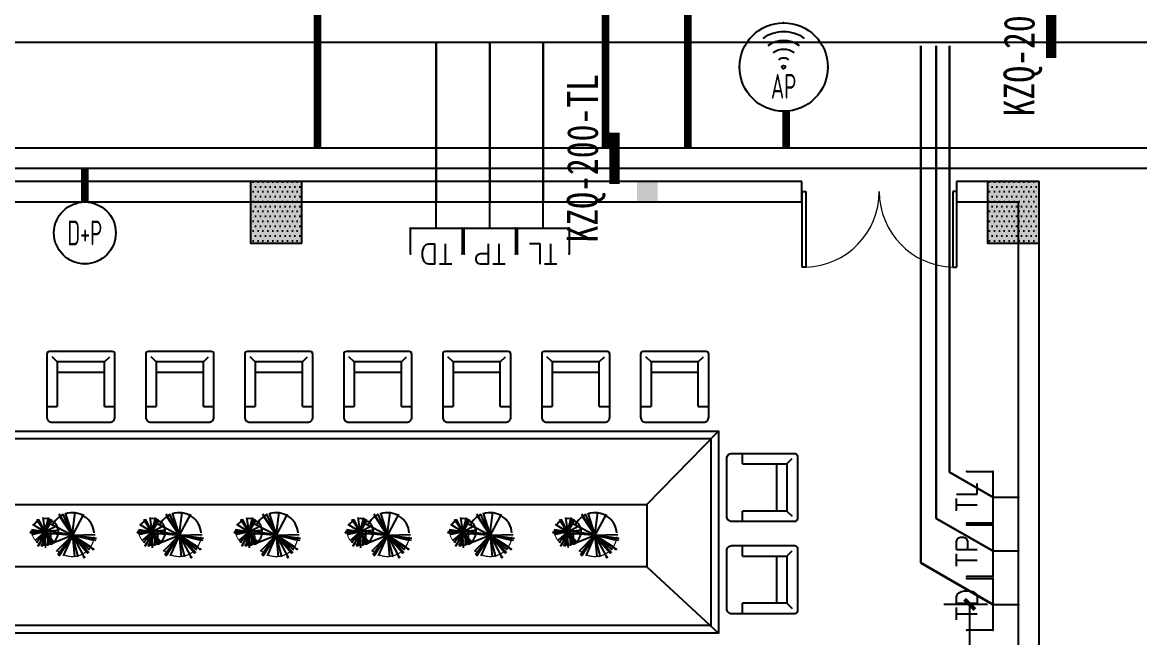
# Model space of a CAD drawing. Extents: x 1398449 to 2142961, y 256969 to 1032940.
# Drawn here: x 1605029 to 1615867, y 311895 to 317858 of the extents above; entities that cross this region are included whole.
import ezdxf
from ezdxf.enums import TextEntityAlignment as Align

# ---------------------------------------------------------------- set-up
doc = ezdxf.new("R2010")
doc.units = 0
doc.header["$LTSCALE"] = 1500
doc.header["$PDSIZE"] = 50
for name, color, linetype in [('1-建筑底图', 8, 'Continuous'), ('CABLETRAY_PDS', 6, 'Continuous'), ('COLU', 7, 'Continuous'), ('EQUIP-通讯', 3, 'Continuous'), ('TEL_DIM', 3, 'Continuous'), ('WIRE-综合布线', 5, 'Continuous'), ('光纤点位', 3, 'Continuous'), ('内网桥架', 1, 'Continuous'), ('墙填充', 252, 'Continuous'), ('抗震支吊架', 2, 'Continuous'), ('构造柱', 6, 'Continuous'), ('红机电话', 3, 'Continuous'), ('结构柱子', 253, 'Continuous'), ('蓝机电话', 3, 'Continuous')]:
    doc.layers.add(name, color=color, linetype=linetype)
doc.layers.add('内网线路', color=1, linetype='Continuous', lineweight=30)
doc.styles.add('_TCH_DIM_T3', font='SIMPLEX', dxfattribs={"width": 0.705882, "bigfont": 'GBCBIG'})
doc.styles.add('_TEL_ATTDEF', font='GBENOR', dxfattribs={"width": 0.8, "height": 3, "bigfont": 'GBCBIG'})
doc.styles.add('_TEL_DIM', font='SIMPLEX', dxfattribs={"width": 0.8, "height": 3.5, "bigfont": 'HZTXT'})
doc.styles.add('kzcad', font='', dxfattribs={"width": 0.8})
doc.styles.get("Standard").update_dxf_attribs({"font": 'gbeitc.shx', "bigfont": 'gbcbig.shx'})
doc.styles.get('kzcad').set_extended_font_data('SimSun')
doc.linetypes.add('JIEDI', pattern='A,1.25,-0.25,0.25,-0.25,0.625,["/",Standard,S=0.6,R=0,X=0,Y=-0.3],0.625,-0.25,0.25,-0.25', length=4)
doc.dimstyles.new('_TCH_ARCH&&100', dxfattribs={"dimtxt": 297.5, "dimasz": 100, "dimexe": 250, "dimexo": 300, "dimgap": 126.25, "dimtad": 1, "dimdec": 0, "dimzin": 0, "dimdsep": 46, "dimtxsty": '_TCH_DIM_T3', "dimblk": 'ARCHTICK', "dimcen": 0.09, "dimclrt": 7, "dimazin": 2, "dimtfac": 1, "dimtdec": 0, "dimtix": 1, "dimtmove": 2, "dimatfit": 3, "dimfxl": 1, "dimtolj": 1, "dimtzin": 0, "dimarcsym": 0})
pattern_1 = [(0, (-733263.436, -708672.53), (23.8125, 47.625), [0, -47.625])]

# ---------------------------------------------------------------- blocks, each defined once
blk = doc.blocks.new('ghyhytjhrtret')
at = {"layer": '构造柱', "color": 0}
blk.add_solid([(-330209, 1091837), (-330209, 1091637), (-330009, 1091837), (-330009, 1091637)], dxfattribs=at)
blk = doc.blocks.new('A$C737A27E0')
at = {"layer": '结构柱子'}
h = blk.add_hatch(color=6, dxfattribs=at)
h.dxf.hatch_style = 1
h.paths.add_polyline_path([(57350, 13700), (57350, 14300), (56850, 14300), (56850, 13700)])
h = blk.add_hatch(color=6, dxfattribs=at)
h.dxf.hatch_style = 1
h.paths.add_polyline_path([(64000, 14300), (64000, 13700), (64500, 13700), (64500, 14300)])
at = {"layer": '结构柱子', "color": 6}
for points in [[(57350, 14300), (56850, 14300), (56850, 13700), (57350, 13700)], [(64500, 14300), (64000, 14300), (64000, 13700), (64500, 13700)]]:
    blk.add_lwpolyline(points, close=True, dxfattribs=at)
blk = doc.blocks.new('A$C6ABE5480')
at = {"layer": '墙填充'}
h = blk.add_hatch(dxfattribs=at)
h.set_pattern_fill('DOTS', color=256, scale=30)
h.set_pattern_definition(pattern_1)
h.paths.add_polyline_path([(57350, 13700), (57350, 14300), (56850, 14300), (56850, 13700)])
h = blk.add_hatch(dxfattribs=at)
h.set_pattern_fill('DOTS', color=256, scale=30)
h.set_pattern_definition(pattern_1)
h.paths.add_polyline_path([(64000, 14300), (64000, 13700), (64500, 13700), (64500, 14300)])
at = {"layer": 'COLU', "color": 6}
for points in [[(57350, 14300), (56850, 14300), (56850, 13700), (57350, 13700)], [(64500, 14300), (64000, 14300), (64000, 13700), (64500, 13700)]]:
    blk.add_lwpolyline(points, close=True, dxfattribs=at)
blk = doc.blocks.new('$DorLib2D$00000002')
for p, q in [((-0.5, 0), (-0.5, 0.4875)), ((-0.475, 0.4875), (-0.5, 0.4875)), ((-0.475, 0), (-0.475, 0.4875)), ((0.475, 0), (0.475, 0.4875)), ((0.475, 0.4875), (0.5, 0.4875)), ((0.5, 0), (0.5, 0.4875)), ((-0.5, 0), (-0.475, 0)), ((0.5, 0), (0.475, 0))]:
    blk.add_line(p, q)
at = {"lineweight": 13}
for centre, start, end in [((-0.4875, 0), 0, 88.53072), ((0.4875, 0), 91.46928, 180)]:
    blk.add_arc(centre, 0.4875, start, end, dxfattribs=at)
blk = doc.blocks.new('1-五层建筑底图')
at = {"layer": '1-建筑底图'}
for p, q in [((93500, 29000), (76950, 29000)), ((93500, 28800), (93500, 29000)), ((95800, 29000), (95000, 29000)), ((95000, 29000), (95000, 28800)), ((95800, 22400), (95800, 29000)), ((76950, 28800), (93500, 28800)), ((95000, 28800), (95600, 28800)), ((95600, 22400), (95600, 28800)), ((86276.9, 27249.4), (86226.1, 27300.2)), ((86734.1, 27249.4), (86276.9, 27249.4)), ((86276.9, 27249.4), (86276.9, 26817.6)), ((86734.1, 27249.4), (86784.9, 27300.2)), ((86734.1, 26817.6), (86734.1, 27249.4)), ((87236.9, 27249.4), (87186.1, 27300.2)), ((87694.1, 27249.4), (87236.9, 27249.4)), ((87236.9, 27249.4), (87236.9, 26817.6)), ((87694.1, 27249.4), (87744.9, 27300.2)), ((87694.1, 26817.6), (87694.1, 27249.4)), ((88196.9, 27249.4), (88146.1, 27300.2)), ((88654.1, 27249.4), (88196.9, 27249.4)), ((88196.9, 27249.4), (88196.9, 26817.6)), ((88654.1, 27249.4), (88704.9, 27300.2)), ((88654.1, 26817.6), (88654.1, 27249.4)), ((89156.9, 27249.4), (89106.1, 27300.2)), ((89614.1, 27249.4), (89156.9, 27249.4)), ((89156.9, 27249.4), (89156.9, 26817.6)), ((89614.1, 27249.4), (89664.9, 27300.2)), ((89614.1, 26817.6), (89614.1, 27249.4)), ((90116.9, 27249.4), (90066.1, 27300.2)), ((90574.1, 27249.4), (90116.9, 27249.4)), ((90116.9, 27249.4), (90116.9, 26817.6)), ((90574.1, 27249.4), (90624.9, 27300.2)), ((90574.1, 26817.6), (90574.1, 27249.4)), ((91076.9, 27249.4), (91026.1, 27300.2)), ((91534.1, 27249.4), (91076.9, 27249.4)), ((91076.9, 27249.4), (91076.9, 26817.6)), ((91534.1, 27249.4), (91584.9, 27300.2)), ((91534.1, 26817.6), (91534.1, 27249.4)), ((92036.9, 27249.4), (91986.1, 27300.2)), ((92494.1, 27249.4), (92036.9, 27249.4)), ((92036.9, 27249.4), (92036.9, 26817.6)), ((92494.1, 27249.4), (92544.9, 27300.2)), ((92494.1, 26817.6), (92494.1, 27249.4)), ((86734.1, 27147.8), (86276.9, 27147.8)), ((87694.1, 27147.8), (87236.9, 27147.8)), ((88654.1, 27147.8), (88196.9, 27147.8)), ((89614.1, 27147.8), (89156.9, 27147.8)), ((90574.1, 27147.8), (90116.9, 27147.8)), ((91534.1, 27147.8), (91076.9, 27147.8)), ((92494.1, 27147.8), (92036.9, 27147.8)), ((86175.3, 26817.6), (86276.9, 26817.6)), ((86734.1, 26817.6), (86835.7, 26817.6)), ((87135.3, 26817.6), (87236.9, 26817.6)), ((87694.1, 26817.6), (87795.7, 26817.6)), ((88095.3, 26817.6), (88196.9, 26817.6)), ((88654.1, 26817.6), (88755.7, 26817.6)), ((89055.3, 26817.6), (89156.9, 26817.6)), ((89614.1, 26817.6), (89715.7, 26817.6)), ((90015.3, 26817.6), (90116.9, 26817.6)), ((90574.1, 26817.6), (90675.7, 26817.6)), ((90975.3, 26817.6), (91076.9, 26817.6)), ((91534.1, 26817.6), (91635.7, 26817.6)), ((91935.3, 26817.6), (92036.9, 26817.6)), ((92494.1, 26817.6), (92595.7, 26817.6)), ((91996.5, 25869.8), (92689.5, 26578.6)), ((85193.3, 26506.6), (92617.5, 26506.6)), ((92617.5, 26506.6), (92617.5, 24693.4)), ((92922.5, 26261.9), (92922.5, 26363.5)), ((92922.5, 26261.9), (93354.3, 26261.9)), ((93252.7, 26261.9), (93252.7, 25804.7)), ((93354.3, 26261.9), (93405.1, 26312.7)), ((93354.3, 26261.9), (93354.3, 25804.7)), ((85814.3, 25869.8), (91996.5, 25869.8)), ((91996.5, 25869.8), (91996.5, 25264.4)), ((92922.5, 25703.1), (92922.5, 25804.7)), ((93354.3, 25804.7), (92922.5, 25804.7)), ((93354.3, 25804.7), (93405.1, 25753.9)), ((86084.2, 25725.2), (86157.5, 25602.1)), ((86157.5, 25602.2), (86089.1, 25708.3)), ((86157.5, 25602.1), (86098.5, 25721.7)), ((86135.8, 25743.5), (86156.7, 25608.3)), ((86157.2, 25603), (86195.2, 25740.9)), ((86189.4, 25731.3), (86157.2, 25603)), ((86157.2, 25603), (86211, 25724.1)), ((86223.7, 25717.8), (86157.7, 25602)), ((86421, 25572.6), (86293.8, 25774.3)), ((86299.2, 25756.3), (86421, 25572.6)), ((86421, 25572.6), (86332.3, 25774.9)), ((86354.5, 25783.4), (86422.7, 25572.1)), ((86421, 25572.6), (86449.8, 25789.6)), ((86530.4, 25774), (86422.7, 25572.1)), ((87121.7, 25725.2), (87195, 25602.1)), ((87195, 25602.2), (87126.6, 25708.3)), ((87195, 25602.1), (87136, 25721.7)), ((87173.3, 25743.5), (87194.2, 25608.3)), ((87194.7, 25603), (87232.6, 25740.9)), ((87226.9, 25731.3), (87194.7, 25603)), ((87194.7, 25603), (87248.5, 25724.1)), ((87261.2, 25717.8), (87195.2, 25602)), ((87458.5, 25572.6), (87331.3, 25774.3)), ((87336.7, 25756.3), (87458.5, 25572.6)), ((87458.5, 25572.6), (87369.8, 25774.9)), ((87392, 25783.4), (87460.2, 25572.1)), ((87458.5, 25572.6), (87487.3, 25789.6)), ((87567.9, 25774), (87460.2, 25572.1)), ((88061.9, 25725.2), (88135.2, 25602.1)), ((88135.2, 25602.2), (88066.8, 25708.3)), ((88135.2, 25602.1), (88076.2, 25721.7)), ((88113.5, 25743.5), (88134.4, 25608.3)), ((88134.9, 25603), (88172.9, 25740.9)), ((88167.1, 25731.3), (88134.9, 25603)), ((88134.9, 25603), (88188.7, 25724.1)), ((88201.4, 25717.8), (88135.4, 25602)), ((88398.7, 25572.6), (88271.5, 25774.3)), ((88276.9, 25756.3), (88398.7, 25572.6)), ((88398.7, 25572.6), (88310, 25774.9)), ((88332.2, 25783.4), (88400.4, 25572.1)), ((88398.7, 25572.6), (88427.5, 25789.6)), ((88508.1, 25774), (88400.4, 25572.1)), ((89140.5, 25725.2), (89213.8, 25602.1)), ((89213.8, 25602.2), (89145.4, 25708.3)), ((89213.8, 25602.1), (89154.8, 25721.7)), ((89192.1, 25743.5), (89213, 25608.3)), ((89213.5, 25603), (89251.4, 25740.9)), ((89245.7, 25731.3), (89213.5, 25603)), ((89213.5, 25603), (89267.3, 25724.1)), ((89280, 25717.8), (89214, 25602)), ((89477.3, 25572.6), (89350.1, 25774.3)), ((89355.5, 25756.3), (89477.3, 25572.6)), ((89477.3, 25572.6), (89388.6, 25774.9)), ((89410.8, 25783.4), (89479, 25572.1)), ((89477.3, 25572.6), (89506.1, 25789.6)), ((89586.7, 25774), (89479, 25572.1)), ((90136.2, 25725.2), (90209.5, 25602.1)), ((90209.5, 25602.2), (90141.1, 25708.3)), ((90209.5, 25602.1), (90150.5, 25721.7)), ((90187.8, 25743.5), (90208.8, 25608.3)), ((90209.3, 25603), (90247.2, 25740.9)), ((90241.4, 25731.3), (90209.3, 25603)), ((90209.3, 25603), (90263, 25724.1)), ((90275.8, 25717.8), (90209.7, 25602)), ((90473.1, 25572.6), (90345.9, 25774.3)), ((90351.3, 25756.3), (90473.1, 25572.6)), ((90473.1, 25572.6), (90384.3, 25774.9)), ((90406.5, 25783.4), (90474.8, 25572.1)), ((90473.1, 25572.6), (90501.9, 25789.6)), ((90582.5, 25774), (90474.8, 25572.1)), ((91153.9, 25725.2), (91227.2, 25602.1)), ((91227.2, 25602.2), (91158.8, 25708.3)), ((91227.2, 25602.1), (91168.2, 25721.7)), ((91205.5, 25743.5), (91226.5, 25608.3)), ((91227, 25603), (91264.9, 25740.9)), ((91259.1, 25731.3), (91227, 25603)), ((91227, 25603), (91280.7, 25724.1)), ((91293.5, 25717.8), (91227.4, 25602)), ((91490.8, 25572.6), (91363.6, 25774.3)), ((91369, 25756.3), (91490.8, 25572.6)), ((91490.8, 25572.6), (91402, 25774.9)), ((91424.2, 25783.4), (91492.5, 25572.1)), ((91490.8, 25572.6), (91519.6, 25789.6)), ((91600.2, 25774), (91492.5, 25572.1)), ((86157.5, 25602.2), (86014.5, 25602.3)), ((86157.2, 25603.2), (86016.6, 25602)), ((86025.3, 25599.3), (86157.5, 25602.2)), ((86025.4, 25593.9), (86157.5, 25602.2)), ((86157.5, 25602.2), (86025.6, 25622.1)), ((86157.5, 25602.2), (86027.9, 25574.1)), ((86037.3, 25679.3), (86157.2, 25603.2)), ((86157.3, 25602.1), (86061.5, 25518.3)), ((86074, 25501), (86157.5, 25602.2)), ((86157.5, 25602.2), (86097.1, 25477.7)), ((86157.5, 25602.2), (86126.7, 25475)), ((86131.5, 25462.7), (86157.5, 25602.2)), ((86145.4, 25469.3), (86157.5, 25602.2)), ((86157.2, 25603.2), (86272.8, 25665.6)), ((86233.4, 25481.2), (86157.2, 25603.2)), ((86203.2, 25489.4), (86157.2, 25603.2)), ((86293.6, 25620.9), (86157.5, 25602.2)), ((86157.5, 25602.2), (86245.9, 25501.8)), ((86162.2, 25468.8), (86157.5, 25602.2)), ((86157.5, 25602.2), (86223.1, 25478)), ((86183.9, 25469.1), (86180.8, 25612.8)), ((86185.1, 25593.3), (86422.8, 25571.9)), ((86422.8, 25571.9), (86203.7, 25609.2)), ((86210.8, 25680.8), (86413.7, 25577)), ((86422.7, 25572.1), (86212.6, 25583.4)), ((86422.5, 25572.1), (86645.4, 25578.4)), ((87195, 25602.2), (87051.9, 25602.3)), ((87194.7, 25603.2), (87054.1, 25602)), ((87062.8, 25599.3), (87195, 25602.2)), ((87062.9, 25593.9), (87195, 25602.2)), ((87195, 25602.2), (87063.1, 25622.1)), ((87195, 25602.2), (87065.4, 25574.1)), ((87074.8, 25679.3), (87194.7, 25603.2)), ((87194.8, 25602.1), (87099, 25518.3)), ((87111.5, 25501), (87195, 25602.2)), ((87195, 25602.2), (87134.6, 25477.7)), ((87195, 25602.2), (87164.1, 25475)), ((87168.9, 25462.7), (87195, 25602.2)), ((87182.9, 25469.3), (87195, 25602.2)), ((87194.7, 25603.2), (87310.2, 25665.6)), ((87270.9, 25481.2), (87194.7, 25603.2)), ((87240.7, 25489.4), (87194.7, 25603.2)), ((87331, 25620.9), (87195, 25602.2)), ((87195, 25602.2), (87283.4, 25501.8)), ((87199.6, 25468.8), (87195, 25602.2)), ((87195, 25602.2), (87260.6, 25478)), ((87221.4, 25469.1), (87218.3, 25612.8)), ((87222.5, 25593.3), (87460.3, 25571.9)), ((87460.3, 25571.9), (87241.2, 25609.2)), ((87248.2, 25680.8), (87451.2, 25577)), ((87460.2, 25572.1), (87250.1, 25583.4)), ((87460, 25572.1), (87682.9, 25578.4)), ((88135.2, 25602.2), (87992.2, 25602.3)), ((88134.9, 25603.2), (87994.3, 25602)), ((88003, 25599.3), (88135.2, 25602.2)), ((88003.1, 25593.9), (88135.2, 25602.2)), ((88135.2, 25602.2), (88003.3, 25622.1)), ((88135.2, 25602.2), (88005.6, 25574.1)), ((88015, 25679.3), (88134.9, 25603.2)), ((88135, 25602.1), (88039.2, 25518.3)), ((88051.7, 25501), (88135.2, 25602.2)), ((88135.2, 25602.2), (88074.8, 25477.7)), ((88135.2, 25602.2), (88104.4, 25475)), ((88109.2, 25462.7), (88135.2, 25602.2)), ((88123.1, 25469.3), (88135.2, 25602.2)), ((88134.9, 25603.2), (88250.5, 25665.6)), ((88211.1, 25481.2), (88134.9, 25603.2)), ((88180.9, 25489.4), (88134.9, 25603.2)), ((88271.3, 25620.9), (88135.2, 25602.2)), ((88135.2, 25602.2), (88223.6, 25501.8)), ((88139.9, 25468.8), (88135.2, 25602.2)), ((88135.2, 25602.2), (88200.8, 25478)), ((88161.6, 25469.1), (88158.5, 25612.8)), ((88162.8, 25593.3), (88400.5, 25571.9)), ((88400.5, 25571.9), (88181.4, 25609.2)), ((88188.5, 25680.8), (88391.4, 25577)), ((88400.4, 25572.1), (88190.3, 25583.4)), ((88400.2, 25572.1), (88623.1, 25578.4)), ((89213.8, 25602.2), (89070.7, 25602.3)), ((89213.5, 25603.2), (89072.9, 25602)), ((89081.6, 25599.3), (89213.8, 25602.2)), ((89081.7, 25593.9), (89213.8, 25602.2)), ((89213.8, 25602.2), (89081.9, 25622.1)), ((89213.8, 25602.2), (89084.2, 25574.1)), ((89093.6, 25679.3), (89213.5, 25603.2)), ((89213.6, 25602.1), (89117.8, 25518.3)), ((89130.3, 25501), (89213.8, 25602.2)), ((89213.8, 25602.2), (89153.4, 25477.7)), ((89213.8, 25602.2), (89182.9, 25475)), ((89187.7, 25462.7), (89213.8, 25602.2)), ((89201.7, 25469.3), (89213.8, 25602.2)), ((89213.5, 25603.2), (89329, 25665.6)), ((89289.7, 25481.2), (89213.5, 25603.2)), ((89259.5, 25489.4), (89213.5, 25603.2)), ((89349.8, 25620.9), (89213.8, 25602.2)), ((89213.8, 25602.2), (89302.2, 25501.8)), ((89218.4, 25468.8), (89213.8, 25602.2)), ((89213.8, 25602.2), (89279.4, 25478)), ((89240.2, 25469.1), (89237.1, 25612.8)), ((89241.3, 25593.3), (89479.1, 25571.9)), ((89479.1, 25571.9), (89260, 25609.2)), ((89267, 25680.8), (89470, 25577)), ((89479, 25572.1), (89268.9, 25583.4)), ((89478.8, 25572.1), (89701.7, 25578.4)), ((90209.5, 25602.2), (90066.5, 25602.3)), ((90209.2, 25603.2), (90068.6, 25602)), ((90077.3, 25599.3), (90209.5, 25602.2)), ((90077.5, 25593.9), (90209.5, 25602.2)), ((90209.5, 25602.2), (90077.6, 25622.1)), ((90209.5, 25602.2), (90080, 25574.1)), ((90089.3, 25679.3), (90209.2, 25603.2)), ((90209.3, 25602.1), (90113.5, 25518.3)), ((90126.1, 25501), (90209.5, 25602.2)), ((90209.5, 25602.2), (90149.1, 25477.7)), ((90209.5, 25602.2), (90178.7, 25475)), ((90183.5, 25462.7), (90209.5, 25602.2)), ((90197.4, 25469.3), (90209.5, 25602.2)), ((90209.2, 25603.2), (90324.8, 25665.6)), ((90285.4, 25481.2), (90209.2, 25603.2)), ((90255.2, 25489.4), (90209.2, 25603.2)), ((90345.6, 25620.9), (90209.5, 25602.2)), ((90209.5, 25602.2), (90297.9, 25501.8)), ((90214.2, 25468.8), (90209.5, 25602.2)), ((90209.5, 25602.2), (90275.1, 25478)), ((90235.9, 25469.1), (90232.8, 25612.8)), ((90237.1, 25593.3), (90474.9, 25571.9)), ((90474.9, 25571.9), (90255.7, 25609.2)), ((90262.8, 25680.8), (90465.8, 25577)), ((90474.8, 25572.1), (90264.6, 25583.4)), ((90474.5, 25572.1), (90697.4, 25578.4)), ((91227.2, 25602.2), (91084.2, 25602.3)), ((91226.9, 25603.2), (91086.3, 25602)), ((91095, 25599.3), (91227.2, 25602.2)), ((91095.2, 25593.9), (91227.2, 25602.2)), ((91227.2, 25602.2), (91095.3, 25622.1)), ((91227.2, 25602.2), (91097.7, 25574.1)), ((91107, 25679.3), (91226.9, 25603.2)), ((91227, 25602.1), (91131.2, 25518.3)), ((91143.8, 25501), (91227.2, 25602.2)), ((91227.2, 25602.2), (91166.8, 25477.7)), ((91227.2, 25602.2), (91196.4, 25475)), ((91201.2, 25462.7), (91227.2, 25602.2)), ((91215.1, 25469.3), (91227.2, 25602.2)), ((91226.9, 25603.2), (91342.5, 25665.6)), ((91303.1, 25481.2), (91226.9, 25603.2)), ((91272.9, 25489.4), (91226.9, 25603.2)), ((91363.3, 25620.9), (91227.2, 25602.2)), ((91227.2, 25602.2), (91315.6, 25501.8)), ((91231.9, 25468.8), (91227.2, 25602.2)), ((91227.2, 25602.2), (91292.8, 25478)), ((91253.6, 25469.1), (91250.5, 25612.8)), ((91254.8, 25593.3), (91492.6, 25571.9)), ((91492.6, 25571.9), (91273.4, 25609.2)), ((91280.5, 25680.8), (91483.5, 25577)), ((91492.5, 25572.1), (91282.3, 25583.4)), ((91492.2, 25572.1), (91715.1, 25578.4)), ((86201.2, 25485.2), (86421, 25572.6)), ((86422.7, 25572.1), (86266.9, 25413.5)), ((86422.7, 25572.1), (86282.8, 25379)), ((86421, 25572.6), (86285.3, 25381.7)), ((86297.5, 25390.7), (86422.7, 25572.1)), ((86304.8, 25385.7), (86422.7, 25572.1)), ((86422.7, 25572.1), (86334.1, 25369.6)), ((86658.5, 25540.4), (86420.8, 25572.7)), ((86619.7, 25523.4), (86421, 25572.6)), ((86620.3, 25439.6), (86421, 25572.6)), ((86422.5, 25572.1), (86651.5, 25523.9)), ((86592.8, 25428.6), (86422.7, 25572.1)), ((86609.4, 25451.1), (86422.7, 25572.1)), ((86585.7, 25400.5), (86422.7, 25572.1)), ((86422.7, 25572.1), (86564.3, 25406)), ((86422.7, 25572.1), (86531.8, 25368.8)), ((86477.8, 25360.4), (86422.7, 25572.1)), ((86422.7, 25571.6), (86442.2, 25360.4)), ((87238.6, 25485.2), (87458.5, 25572.6)), ((87460.2, 25572.1), (87304.4, 25413.5)), ((87460.2, 25572.1), (87320.3, 25379)), ((87458.5, 25572.6), (87322.7, 25381.7)), ((87335, 25390.7), (87460.2, 25572.1)), ((87342.3, 25385.7), (87460.2, 25572.1)), ((87460.2, 25572.1), (87371.6, 25369.6)), ((87695.9, 25540.4), (87458.3, 25572.7)), ((87657.1, 25523.4), (87458.5, 25572.6)), ((87657.8, 25439.6), (87458.5, 25572.6)), ((87460, 25572.1), (87689, 25523.9)), ((87630.3, 25428.6), (87460.2, 25572.1)), ((87646.9, 25451.1), (87460.2, 25572.1)), ((87623.1, 25400.5), (87460.2, 25572.1)), ((87460.2, 25572.1), (87601.8, 25406)), ((87460.2, 25572.1), (87569.2, 25368.8)), ((87515.3, 25360.4), (87460.2, 25572.1)), ((87460.2, 25571.6), (87479.7, 25360.4)), ((88178.9, 25485.2), (88398.7, 25572.6)), ((88400.4, 25572.1), (88244.6, 25413.5)), ((88400.4, 25572.1), (88260.5, 25379)), ((88398.7, 25572.6), (88263, 25381.7)), ((88275.2, 25390.7), (88400.4, 25572.1)), ((88282.5, 25385.7), (88400.4, 25572.1)), ((88400.4, 25572.1), (88311.8, 25369.6)), ((88636.2, 25540.4), (88398.5, 25572.7)), ((88597.4, 25523.4), (88398.7, 25572.6)), ((88598, 25439.6), (88398.7, 25572.6)), ((88400.2, 25572.1), (88629.2, 25523.9)), ((88570.5, 25428.6), (88400.4, 25572.1)), ((88587.1, 25451.1), (88400.4, 25572.1)), ((88563.4, 25400.5), (88400.4, 25572.1)), ((88400.4, 25572.1), (88542, 25406)), ((88400.4, 25572.1), (88509.5, 25368.8)), ((88455.5, 25360.4), (88400.4, 25572.1)), ((88400.4, 25571.6), (88419.9, 25360.4)), ((89257.4, 25485.2), (89477.3, 25572.6)), ((89479, 25572.1), (89323.2, 25413.5)), ((89479, 25572.1), (89339.1, 25379)), ((89477.3, 25572.6), (89341.5, 25381.7)), ((89353.8, 25390.7), (89479, 25572.1)), ((89361.1, 25385.7), (89479, 25572.1)), ((89479, 25572.1), (89390.4, 25369.6)), ((89714.7, 25540.4), (89477.1, 25572.7)), ((89675.9, 25523.4), (89477.3, 25572.6)), ((89676.6, 25439.6), (89477.3, 25572.6)), ((89478.8, 25572.1), (89707.8, 25523.9)), ((89649.1, 25428.6), (89479, 25572.1)), ((89665.7, 25451.1), (89479, 25572.1)), ((89641.9, 25400.5), (89479, 25572.1)), ((89479, 25572.1), (89620.6, 25406)), ((89479, 25572.1), (89588, 25368.8)), ((89534.1, 25360.4), (89479, 25572.1)), ((89479, 25571.6), (89498.5, 25360.4)), ((90253.2, 25485.2), (90473.1, 25572.6)), ((90474.8, 25572.1), (90318.9, 25413.5)), ((90474.8, 25572.1), (90334.8, 25379)), ((90473.1, 25572.6), (90337.3, 25381.7)), ((90349.5, 25390.7), (90474.8, 25572.1)), ((90356.9, 25385.7), (90474.8, 25572.1)), ((90474.8, 25572.1), (90386.1, 25369.6)), ((90710.5, 25540.4), (90472.8, 25572.7)), ((90671.7, 25523.4), (90473.1, 25572.6)), ((90672.3, 25439.6), (90473.1, 25572.6)), ((90474.5, 25572.1), (90703.6, 25523.9)), ((90474.7, 25571.6), (90494.2, 25360.4)), ((90644.8, 25428.6), (90474.8, 25572.1)), ((90661.5, 25451.1), (90474.8, 25572.1)), ((90637.7, 25400.5), (90474.8, 25572.1)), ((90474.8, 25572.1), (90616.3, 25406)), ((90474.8, 25572.1), (90583.8, 25368.8)), ((90529.8, 25360.4), (90474.8, 25572.1)), ((91270.9, 25485.2), (91490.8, 25572.6)), ((91492.5, 25572.1), (91336.6, 25413.5)), ((91492.5, 25572.1), (91352.5, 25379)), ((91490.8, 25572.6), (91355, 25381.7)), ((91367.2, 25390.7), (91492.5, 25572.1)), ((91374.6, 25385.7), (91492.5, 25572.1)), ((91492.5, 25572.1), (91403.8, 25369.6)), ((91728.2, 25540.4), (91490.5, 25572.7)), ((91689.4, 25523.4), (91490.8, 25572.6)), ((91690.1, 25439.6), (91490.8, 25572.6)), ((91492.2, 25572.1), (91721.3, 25523.9)), ((91492.4, 25571.6), (91511.9, 25360.4)), ((91662.5, 25428.6), (91492.5, 25572.1)), ((91679.2, 25451.1), (91492.5, 25572.1)), ((91655.4, 25400.5), (91492.5, 25572.1)), ((91492.5, 25572.1), (91634, 25406)), ((91492.5, 25572.1), (91601.5, 25368.8)), ((91547.5, 25360.4), (91492.5, 25572.1)), ((92922.5, 25368), (92922.5, 25469.6)), ((92922.5, 25368), (93354.3, 25368)), ((93252.7, 25368), (93252.7, 24910.8)), ((93354.3, 25368), (93405.1, 25418.8)), ((93354.3, 25368), (93354.3, 24910.8)), ((91996.5, 25264.4), (85814.3, 25264.4)), ((91996.5, 25264.4), (92689.5, 24621.4)), ((92922.5, 24809.2), (92922.5, 24910.8)), ((93354.3, 24910.8), (92922.5, 24910.8)), ((93354.3, 24910.8), (93405.1, 24860)), ((85193.3, 24700.2), (92617.5, 24700.2))]:
    blk.add_line(p, q, dxfattribs=at)
for points in [[(86835.7, 26716), (86835.7, 27325.6, 0.4142136), (86810.3, 27351), (86200.7, 27351, 0.4142136), (86175.3, 27325.6), (86175.3, 26716, 0.4142136), (86226.1, 26665.2), (86784.9, 26665.2, 0.4142136)], [(87795.7, 26716), (87795.7, 27325.6, 0.4142136), (87770.3, 27351), (87160.7, 27351, 0.4142136), (87135.3, 27325.6), (87135.3, 26716, 0.4142136), (87186.1, 26665.2), (87744.9, 26665.2, 0.4142136)], [(88755.7, 26716), (88755.7, 27325.6, 0.4142136), (88730.3, 27351), (88120.7, 27351, 0.4142136), (88095.3, 27325.6), (88095.3, 26716, 0.4142136), (88146.1, 26665.2), (88704.9, 26665.2, 0.4142136)], [(89715.7, 26716), (89715.7, 27325.6, 0.4142136), (89690.3, 27351), (89080.7, 27351, 0.4142136), (89055.3, 27325.6), (89055.3, 26716, 0.4142136), (89106.1, 26665.2), (89664.9, 26665.2, 0.4142136)], [(90675.7, 26716), (90675.7, 27325.6, 0.4142136), (90650.3, 27351), (90040.7, 27351, 0.4142136), (90015.3, 27325.6), (90015.3, 26716, 0.4142136), (90066.1, 26665.2), (90624.9, 26665.2, 0.4142136)], [(91635.7, 26716), (91635.7, 27325.6, 0.4142136), (91610.3, 27351), (91000.7, 27351, 0.4142136), (90975.3, 27325.6), (90975.3, 26716, 0.4142136), (91026.1, 26665.2), (91584.9, 26665.2, 0.4142136)], [(92595.7, 26716), (92595.7, 27325.6, 0.4142136), (92570.3, 27351), (91960.7, 27351, 0.4142136), (91935.3, 27325.6), (91935.3, 26716, 0.4142136), (91986.1, 26665.2), (92544.9, 26665.2, 0.4142136)], [(92770.1, 26312.7, -0.4142136), (92820.9, 26363.5), (93430.5, 26363.5, -0.4142136), (93455.9, 26338.1), (93455.9, 25728.5, -0.4142136), (93430.5, 25703.1), (92820.9, 25703.1, -0.4142136), (92770.1, 25753.9)], [(92770.1, 25418.8, -0.4142136), (92820.9, 25469.6), (93430.5, 25469.6, -0.4142136), (93455.9, 25444.2), (93455.9, 24834.6, -0.4142136), (93430.5, 24809.2), (92820.9, 24809.2, -0.4142136), (92770.1, 24860)]]:
    blk.add_lwpolyline(points, format="xyb", close=True, dxfattribs=at)
blk.add_lwpolyline([(85122.1, 26578.6), (92689.5, 26578.6), (92689.5, 24621.4), (85121.3, 24621.4), (85121.3, 26579.3)], dxfattribs=at)
for points, const_width in [([(86067.7, 25691.7, 0.0524124), (86052, 25670.1, 0.0524124)], 9.6), ([(87105.2, 25691.7, 0.0524124), (87089.4, 25670.1, 0.0524124)], 9.6), ([(88045.4, 25691.7, 0.0524124), (88029.7, 25670.1, 0.0524124)], 9.6), ([(89124, 25691.7, 0.0524124), (89108.2, 25670.1, 0.0524124)], 9.6), ([(90119.7, 25691.7, 0.0524124), (90104, 25670.1, 0.0524124)], 9.6), ([(91137.4, 25691.7, 0.0524124), (91121.7, 25670.1, 0.0524124)], 9.6), ([(86033.1, 25621, 0.0524124), (86032.2, 25594.3, 0.0524124)], 9.6), ([(86035, 25575.6, 0.165159), (86077.8, 25505.6, 0.165159)], 9.6), ([(87070.5, 25621, 0.0524124), (87069.7, 25594.3, 0.0524124)], 9.6), ([(87072.5, 25575.6, 0.165159), (87115.3, 25505.6, 0.165159)], 9.6), ([(88010.8, 25621, 0.0524124), (88009.9, 25594.3, 0.0524124)], 9.6), ([(88012.7, 25575.6, 0.165159), (88055.5, 25505.6, 0.165159)], 9.6), ([(89089.3, 25621, 0.0524124), (89088.5, 25594.3, 0.0524124)], 9.6), ([(89091.3, 25575.6, 0.165159), (89134.1, 25505.6, 0.165159)], 9.6), ([(90085.1, 25621, 0.0524124), (90084.2, 25594.3, 0.0524124)], 9.6), ([(90087, 25575.6, 0.165159), (90129.9, 25505.6, 0.165159)], 9.6), ([(91102.8, 25621, 0.0524124), (91101.9, 25594.3, 0.0524124)], 9.6), ([(91104.7, 25575.6, 0.165159), (91147.6, 25505.6, 0.165159)], 9.6), ([(86077.8, 25505.6, 0.1247135), (86134.4, 25478.5, 0.1247135)], 9.6), ([(86148.2, 25476.5, 0.1586798), (86225.2, 25494.2, 0.1586798)], 9.6), ([(86214.2, 25538.2, 0.0524124), (86227.9, 25495.9, 0.0524124)], 12), ([(86583.3, 25436.6, 0.1586798), (86634.7, 25557.9, 0.1586798)], 12), ([(87115.3, 25505.6, 0.1247135), (87171.9, 25478.5, 0.1247135)], 9.6), ([(87185.7, 25476.5, 0.1586798), (87262.7, 25494.2, 0.1586798)], 9.6), ([(87251.7, 25538.2, 0.0524124), (87265.4, 25495.9, 0.0524124)], 12), ([(87620.8, 25436.6, 0.1586798), (87672.2, 25557.9, 0.1586798)], 12), ([(88055.5, 25505.6, 0.1247135), (88112.1, 25478.5, 0.1247135)], 9.6), ([(88125.9, 25476.5, 0.1586798), (88202.9, 25494.2, 0.1586798)], 9.6), ([(88191.9, 25538.2, 0.0524124), (88205.6, 25495.9, 0.0524124)], 12), ([(88561, 25436.6, 0.1586798), (88612.4, 25557.9, 0.1586798)], 12), ([(89134.1, 25505.6, 0.1247135), (89190.7, 25478.5, 0.1247135)], 9.6), ([(89204.5, 25476.5, 0.1586798), (89281.5, 25494.2, 0.1586798)], 9.6), ([(89270.5, 25538.2, 0.0524124), (89284.2, 25495.9, 0.0524124)], 12), ([(89639.6, 25436.6, 0.1586798), (89691, 25557.9, 0.1586798)], 12), ([(90129.9, 25505.6, 0.1247135), (90186.4, 25478.5, 0.1247135)], 9.6), ([(90200.2, 25476.5, 0.1586798), (90277.3, 25494.2, 0.1586798)], 9.6), ([(90266.2, 25538.2, 0.0524124), (90279.9, 25495.9, 0.0524124)], 12), ([(90635.3, 25436.6, 0.1586798), (90686.7, 25557.9, 0.1586798)], 12), ([(91147.6, 25505.6, 0.1247135), (91204.1, 25478.5, 0.1247135)], 9.6), ([(91217.9, 25476.5, 0.1586798), (91295, 25494.2, 0.1586798)], 9.6), ([(91283.9, 25538.2, 0.0524124), (91297.6, 25495.9, 0.0524124)], 12), ([(91653, 25436.6, 0.1586798), (91704.4, 25557.9, 0.1586798)], 12), ([(86275.7, 25422.4, 0.0524124), (86310.9, 25395.2, 0.0524124)], 12), ([(86338.9, 25380.6, 0.165159), (86475.3, 25370, 0.165159)], 12), ([(86475.3, 25370, 0.1247135), (86567.1, 25420, 0.1247135)], 12), ([(87313.2, 25422.4, 0.0524124), (87348.4, 25395.2, 0.0524124)], 12), ([(87376.4, 25380.6, 0.165159), (87512.8, 25370, 0.165159)], 12), ([(87512.8, 25370, 0.1247135), (87604.6, 25420, 0.1247135)], 12), ([(88253.4, 25422.4, 0.0524124), (88288.6, 25395.2, 0.0524124)], 12), ([(88316.6, 25380.6, 0.165159), (88453, 25370, 0.165159)], 12), ([(88453, 25370, 0.1247135), (88544.8, 25420, 0.1247135)], 12), ([(89332, 25422.4, 0.0524124), (89367.2, 25395.2, 0.0524124)], 12), ([(89395.2, 25380.6, 0.165159), (89531.6, 25370, 0.165159)], 12), ([(89531.6, 25370, 0.1247135), (89623.4, 25420, 0.1247135)], 12), ([(90327.7, 25422.4, 0.0524124), (90362.9, 25395.2, 0.0524124)], 12), ([(90390.9, 25380.6, 0.165159), (90527.3, 25370, 0.165159)], 12), ([(90527.3, 25370, 0.1247135), (90619.2, 25420, 0.1247135)], 12), ([(91345.4, 25422.4, 0.0524124), (91380.6, 25395.2, 0.0524124)], 12), ([(91408.6, 25380.6, 0.165159), (91545, 25370, 0.165159)], 12), ([(91545, 25370, 0.1247135), (91636.9, 25420, 0.1247135)], 12)]:
    blk.add_lwpolyline(points, format="xyb", dxfattribs=dict(at, const_width=const_width))
for points in [[(86100.8, 25717, 0.135784), (86050.9, 25670.7, 0.135784)], [(87138.3, 25717, 0.135784), (87088.4, 25670.7, 0.135784)], [(88078.5, 25717, 0.135784), (88028.6, 25670.7, 0.135784)], [(89157.1, 25717, 0.135784), (89107.2, 25670.7, 0.135784)], [(90152.8, 25717, 0.135784), (90102.9, 25670.7, 0.135784)], [(91170.5, 25717, 0.135784), (91120.6, 25670.7, 0.135784)]]:
    blk.add_lwpolyline(points, format="xyb", dxfattribs=at)
for centre, radius in [((86082.3, 25716.4), 1.87), ((87119.8, 25716.4), 1.87), ((88060, 25716.4), 1.87), ((89138.6, 25716.4), 1.87), ((90134.3, 25716.4), 1.87), ((91152, 25716.4), 1.87), ((86018.3, 25595.5), 1.87), ((86195.1, 25582.2), 3.11), ((87055.7, 25595.5), 1.87), ((87232.5, 25582.2), 3.11), ((87996, 25595.5), 1.87), ((88172.8, 25582.2), 3.11), ((89074.5, 25595.5), 1.87), ((89251.3, 25582.2), 3.11), ((90070.3, 25595.5), 1.87), ((90247.1, 25582.2), 3.11), ((91088, 25595.5), 1.87), ((91264.8, 25582.2), 3.11), ((86093.3, 25471.2), 2.8), ((86126.3, 25470), 1.87), ((87130.7, 25471.2), 2.8), ((87163.7, 25470), 1.87), ((88071, 25471.2), 2.8), ((88104, 25470), 1.87), ((89149.5, 25471.2), 2.8), ((89182.6, 25470), 1.87), ((90145.3, 25471.2), 2.8), ((90178.3, 25470), 1.87), ((91163, 25471.2), 2.8), ((91196, 25470), 1.87), ((86162.4, 25455.7), 1.87), ((86295.7, 25377.5), 3.11), ((86536.8, 25357.3), 4.67), ((86570.6, 25400.7), 3.11), ((86625.2, 25435.5), 3.11), ((87199.9, 25455.7), 1.87), ((87333.2, 25377.5), 3.11), ((87574.2, 25357.3), 4.67), ((87608.1, 25400.7), 3.11), ((87662.7, 25435.5), 3.11), ((88140.1, 25455.7), 1.87), ((88273.4, 25377.5), 3.11), ((88514.5, 25357.3), 4.67), ((88548.3, 25400.7), 3.11), ((88602.9, 25435.5), 3.11), ((89218.7, 25455.7), 1.87), ((89352, 25377.5), 3.11), ((89593, 25357.3), 4.67), ((89626.9, 25400.7), 3.11), ((89681.5, 25435.5), 3.11), ((90214.4, 25455.7), 1.87), ((90347.7, 25377.5), 3.11), ((90588.8, 25357.3), 4.67), ((90622.7, 25400.7), 3.11), ((90677.3, 25435.5), 3.11), ((91232.1, 25455.7), 1.87), ((91365.4, 25377.5), 3.11), ((91606.5, 25357.3), 4.67), ((91640.4, 25400.7), 3.11), ((91695, 25435.5), 3.11)]:
    blk.add_circle(centre, radius, dxfattribs=at)
for centre, radius, start, end in [((86159.5, 25603.7), 127.7, 60.38914, 99.73622), ((86422.7, 25576.2), 212.8, 114.48178, 153.82886), ((86159.5, 25603.7), 127.7, 310.22627, 54.14766), ((86422.7, 25576.2), 212.8, 4.31891, 108.2403), ((87197, 25603.7), 127.7, 60.38914, 99.73622), ((87460.2, 25576.2), 212.8, 114.48178, 153.82886), ((87197, 25603.7), 127.7, 310.22627, 54.14766), ((87460.2, 25576.2), 212.8, 4.31891, 108.2403), ((88137.2, 25603.7), 127.7, 60.38914, 99.73622), ((88400.4, 25576.2), 212.8, 114.48178, 153.82886), ((88137.2, 25603.7), 127.7, 310.22627, 54.14766), ((88400.4, 25576.2), 212.8, 4.31891, 108.2403), ((89215.8, 25603.7), 127.7, 60.38914, 99.73622), ((89479, 25576.2), 212.8, 114.48178, 153.82886), ((89215.8, 25603.7), 127.7, 310.22627, 54.14766), ((89479, 25576.2), 212.8, 4.31891, 108.2403), ((90211.6, 25603.7), 127.7, 60.38914, 99.73622), ((90474.7, 25576.2), 212.8, 114.48178, 153.82886), ((90211.6, 25603.7), 127.7, 310.22627, 54.14766), ((90474.7, 25576.2), 212.8, 4.31891, 108.2403), ((91229.3, 25603.7), 127.7, 60.38914, 99.73622), ((91492.4, 25576.2), 212.8, 114.48178, 153.82886), ((91229.3, 25603.7), 127.7, 310.22627, 54.14766), ((91492.4, 25576.2), 212.8, 4.31891, 108.2403), ((86422.7, 25576.2), 212.8, 171.49079, 202.42104), ((87460.2, 25576.2), 212.8, 171.49079, 202.42104), ((88400.4, 25576.2), 212.8, 171.49079, 202.42104), ((89479, 25576.2), 212.8, 171.49079, 202.42104), ((90474.7, 25576.2), 212.8, 171.49079, 202.42104), ((91492.4, 25576.2), 212.8, 171.49079, 202.42104)]:
    blk.add_arc(centre, radius, start, end, dxfattribs=at)
for name, p in [('ghyhytjhrtret', (422109.4, -1062837.1)), ('A$C737A27E0', (31300, 14700)), ('A$C6ABE5480', (31300, 14700))]:
    blk.add_blockref(name, p, dxfattribs=at)
at = {"layer": '1-建筑底图', "xscale": -1500, "yscale": -1500, "zscale": -1500, "rotation": 359.9999999366773}
blk.add_blockref('$DorLib2D$00000002', (94250, 28900), dxfattribs=at)
blk = doc.blocks.new('$equip_U$00000091(win7-PC-hzk)')
for radius in [0.714, 0.0272]:
    blk.add_circle((0, 0), radius)
for radius in [0.571, 0.428, 0.285, 0.143]:
    blk.add_arc((0, 0), radius, 53.7049, 126.2951)
for p in [(0, 0.714), (-0.714, 0), (0.714, 0), (0, -0.714)]:
    blk.add_point(p)
at = {"color": 7, "style": '_TEL_DIM', "flags": 1}
for tag in ['A', 'REMARK']:
    blk.add_attdef(tag, text='', height=0.00002, dxfattribs=at).set_placement((0, 0), align=Align.MIDDLE_CENTER)
at = {"color": 7, "style": '_TEL_DIM', "width": 0.7}
blk.add_attdef('$TEXT$', text='', height=0.4, dxfattribs=at).set_placement((0, -0.31), align=Align.MIDDLE_CENTER)
blk = doc.blocks.new('$equip_U$00000080(CLOUBAN)')
blk.add_circle((0, 0.5), 0.5)
for p in [(0, 0.999), (-0.5, 0.5), (0.5, 0.5)]:
    blk.add_point(p)
at = {"color": 7, "style": '_TEL_DIM', "width": 0.7}
blk.add_attdef('$TEXT$', text='', height=0.4, dxfattribs=at).set_placement((0, 0.5), align=Align.MIDDLE_CENTER)
at = {"color": 7, "style": '_TEL_DIM', "flags": 1}
for tag in ['A', 'REMARK']:
    blk.add_attdef(tag, text='', height=0.00002, dxfattribs=at).set_placement((0, 0), align=Align.MIDDLE_CENTER)
blk = doc.blocks.new('$equip$00001867')
for p, q in [((-0.5, 0.499), (-0.5, 0.999)), ((0.5, 0.999), (0.5, 0.499)), ((0.5, 0.499), (-0.5, 0.499)), ((0, 0.5), (0, 0))]:
    blk.add_line(p, q)
for p in [(-0.5, 0.999), (0.5, 0.999), (-0.5, 0.499), (0.5, 0.499), (0, 0)]:
    blk.add_point(p)
at = {"color": 7, "style": '_TEL_DIM'}
blk.add_attdef('$TEXT$', text='', height=0.4, dxfattribs=at).set_placement((0, 0.999), align=Align.MIDDLE_CENTER)
at = {"color": 7, "style": '_TEL_DIM', "flags": 1}
blk.add_attdef('A', text='', height=0.00002, dxfattribs=at).set_placement((0, 0), align=Align.MIDDLE_CENTER)
blk = doc.blocks.new('$equip$00002670')
for p, q in [((-0.5, 0.499), (-0.5, 0.999)), ((0.5, 0.999), (0.5, 0.499)), ((0.5, 0.499), (-0.5, 0.499)), ((0, 0.5), (0, 0))]:
    blk.add_line(p, q)
for p in [(-0.5, 0.999), (0.5, 0.999), (-0.5, 0.499), (0.5, 0.499), (0, 0)]:
    blk.add_point(p)
at = {"color": 7, "style": '_TEL_DIM'}
blk.add_attdef('$TEXT$', text='', height=0.4, dxfattribs=at).set_placement((0, 0.999), align=Align.MIDDLE_CENTER)
at = {"color": 7, "style": '_TEL_DIM', "flags": 1}
blk.add_attdef('A', text='', height=0.000025, dxfattribs=at).set_placement((0, 0), align=Align.MIDDLE_CENTER)
blk = doc.blocks.new('_ArchTick')
at = {"color": 0, "linetype": 'ByBlock', "const_width": 0.4}
blk.add_lwpolyline([(-0.5, -0.5), (0.5, 0.5)], dxfattribs=at)
blk = doc.blocks.new('*D1082')
at = {"layer": 'Defpoints', "color": 0, "transparency": 16777216}
for p in [(1614218, 312217), (1614691, 312217), (1614691, 309717)]:
    blk.add_point(p, dxfattribs=at)
at = {"layer": 'TEL_DIM', "color": 0, "lineweight": -2, "transparency": 16777216}
for p, q in [((1614391, 312217), (1613968, 312217)), ((1614218, 309717), (1614218, 312217)), ((1614391, 309717), (1613968, 309717))]:
    blk.add_line(p, q, dxfattribs=at)
at = {"layer": 'TEL_DIM', "color": 0, "lineweight": -2, "transparency": 16777216, "xscale": 100, "yscale": 100, "zscale": 100}
for p, rotation in [((1614218, 312217), 90), ((1614218, 309717), 270)]:
    blk.add_blockref('_ArchTick', p, dxfattribs=dict(at, rotation=rotation))
at = {"layer": 'TEL_DIM', "color": 7, "transparency": 16777216, "insert": (1613943, 310967), "char_height": 297.5, "attachment_point": 5, "rotation": 90, "style": '_TCH_DIM_T3'}
blk.add_mtext('\\A1;2500', dxfattribs=at)

msp = doc.modelspace()

# ---------------------------------------------------------------- linework, layer by layer
at = {"layer": 'CABLETRAY_PDS'}
for p, q in [((1592941, 316640.3), (1622441.5, 316640.3)), ((1622441.5, 316440.3), (1592941, 316440.3))]:
    msp.add_line(p, q, dxfattribs=at)
at = {"layer": 'WIRE-综合布线', "linetype": 'Continuous', "const_width": 75}
for points in [[(1607890.6, 316640.3), (1607890.6, 321097.4)], [(1610684.4, 316640.3), (1610684.4, 321097.4)], [(1611483.8, 316640.3), (1611483.8, 321097.4)], [(1612436.8, 316640.3), (1612436.8, 316997)], [(1605635, 316117.1), (1605635, 316440.3)]]:
    msp.add_lwpolyline(points, dxfattribs=at)
at = {"layer": '内网桥架'}
msp.add_line((1626177.4, 317662.5), (1593710.1, 317662.5), dxfattribs=at)
at = {"layer": '内网线路'}
for points in [[(1609043.7, 316110), (1609043.7, 317655.5)], [(1609563.7, 316110), (1609563.7, 317655.5)], [(1610082, 316112.5), (1610082, 317655.5)], [(1614441.5, 312217.1), (1613744.9, 312621.4), (1613744.9, 317628.8)], [(1614441.5, 312737.1), (1613892.6, 313051.3), (1613892.6, 317628.8)], [(1614441.5, 313255.4), (1614023.6, 313498.5), (1614023.6, 317628.8)]]:
    msp.add_lwpolyline(points, dxfattribs=at)
at = {"layer": '抗震支吊架', "color": 5, "const_width": 100}
msp.add_lwpolyline([(1615007.6, 317512.5), (1615007.6, 318012.5)], dxfattribs=at)
at = {"layer": '抗震支吊架', "color": 2, "const_width": 100}
msp.add_lwpolyline([(1610771.8, 316290.3), (1610771.8, 316790.3)], dxfattribs=at)

# ---------------------------------------------------------------- block references
at = {"layer": '1-建筑底图', "linetype": 'JIEDI'}
msp.add_blockref('1-五层建筑底图', (1519091, 287317.1), dxfattribs=at)
at = {"layer": 'EQUIP-通讯', "linetype": 'JIEDI'}
ref = msp.add_blockref('$equip_U$00000091(win7-PC-hzk)', (1612413.6, 317424.6), dxfattribs=dict(at, xscale=600, yscale=600, zscale=600))
ref.add_attrib('$TEXT$', 'AP', dxfattribs={"layer": '0', "color": 7, "height": 240, "style": '_TEL_ATTDEF', "width": 0.7}).set_placement((1612413.6, 317238.4), align=Align.MIDDLE_CENTER)
ref = msp.add_blockref('$equip_U$00000080(CLOUBAN)', (1605335.3, 315817.4), dxfattribs=dict(at, xscale=600, yscale=600, zscale=600, rotation=270))
ref.add_attrib('$TEXT$', 'D+P', dxfattribs={"layer": '0', "color": 7, "height": 240, "style": '_TEL_ATTDEF', "width": 0.7}).set_placement((1605635, 315817.4), align=Align.MIDDLE_CENTER)
at = {"layer": '光纤点位', "xscale": 500, "yscale": 500, "zscale": 500}
for p, rotation in [((1609043.7, 316112.5), 180), ((1614691, 312217.1), 90)]:
    msp.add_blockref('$equip$00002670', p, dxfattribs=dict(at, rotation=rotation)).add_auto_attribs({'$TEXT$': 'TD'})
at = {"layer": '红机电话', "xscale": 500, "yscale": 500, "zscale": 500}
for p, rotation in [((1609563.7, 316112.5), 180), ((1614691, 312737.1), 90)]:
    msp.add_blockref('$equip$00001867', p, dxfattribs=dict(at, rotation=rotation)).add_auto_attribs({'$TEXT$': 'TP'})
at = {"layer": '蓝机电话', "xscale": 500, "yscale": 500, "zscale": 500}
for p, rotation in [((1610082, 316112.5), 180), ((1614691, 313255.4), 90)]:
    msp.add_blockref('$equip$00001867', p, dxfattribs=dict(at, rotation=rotation)).add_auto_attribs({'$TEXT$': 'TL'})

# ---------------------------------------------------------------- texts
at = {"layer": '抗震支吊架', "color": 5, "style": 'kzcad', "width": 0.8}
msp.add_text('KZQ-200-TL', height=300, rotation=89.88539, dxfattribs=at).set_placement((1614847.6, 317762.5), align=Align.CENTER)
at = {"layer": '抗震支吊架', "color": 2, "style": 'kzcad', "width": 0.8}
msp.add_text('KZQ-200-TL', height=300, rotation=89.88539, dxfattribs=at).set_placement((1610611.8, 316540.3), align=Align.CENTER)

# ---------------------------------------------------------------- dimensions: what is measured, and where the dimension line sits
at = {"layer": 'TEL_DIM'}
dim = msp.add_aligned_dim(p1=(1614691, 309717.1), p2=(1614691, 312217.1), distance=473.5, dimstyle='_TCH_ARCH&&100', dxfattribs=at)
dim.commit()
dim.dimension.update_dxf_attribs({"geometry": '*D1082', "text_midpoint": (1613942.5, 310967.1)})

doc.saveas('drawing.dxf')
